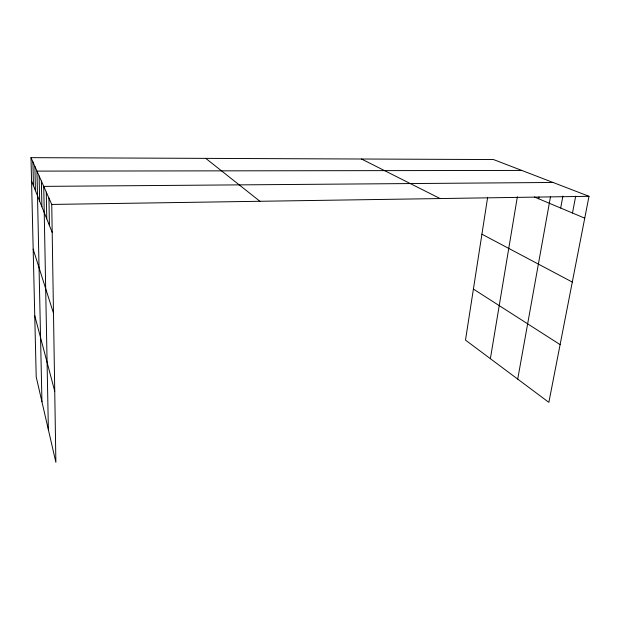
<?xml version="1.0" encoding="UTF-8"?>
<svg xmlns="http://www.w3.org/2000/svg" width="620" height="620" viewBox="0 0 620 620"><rect width="100%" height="100%" fill="white"/><g stroke="black" fill="none" stroke-linecap="round" stroke-linejoin="round"><path stroke-width="0.93" d="M487.638 197.323L465.488 340.109L548.863 402.357L589 196.3L493.489 159.549L31 157.658L36.208 376.89L55.877 462.342L51.739 204.437L31 157.658M490.374 358.685L517.375 196.734M538.671 198.772L538.997 196.912M517.716 379.099L550.506 196.641M560.689 208.041L562.89 196.098M572.485 213.009L575.678 196.183M51.739 204.437L589 196.3M553.056 182.466L43.733 186.38L48.368 429.73M521.761 170.43L36.968 171.112L41.943 401.791M534.386 196.966L584.738 218.17M361.483 159.014L440.084 198.555M481.918 234.19L572.291 282.069M473.401 289.075L560.108 344.619M205.755 158.371L259.927 201.283M31.558 181.017L52.189 232.376M33.17 249.139L53.483 313.224M34.751 315.65L54.738 391.251M34.891 166.439L35.433 190.673M32.907 161.959L33.457 185.744M39.122 175.979L39.649 201.151M41.377 181.063L41.889 206.739M48.941 198.129L49.414 225.455M46.275 192.115L46.764 218.86"/></g></svg>
